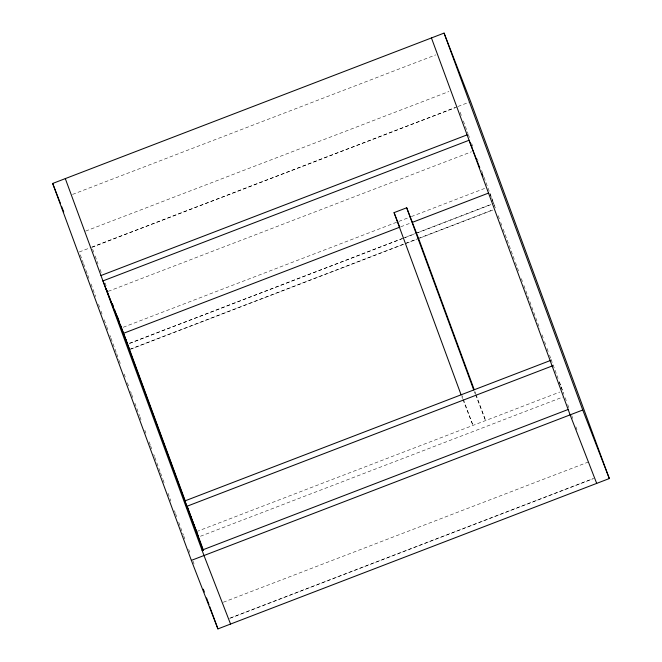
<?xml version="1.0" encoding="UTF-8"?>
<svg xmlns="http://www.w3.org/2000/svg" width="662" height="662" viewBox="0 0 662 662"><rect width="100%" height="100%" fill="white"/><g stroke="black" fill="none" stroke-linecap="round" stroke-linejoin="round"><path stroke-width="0.5" stroke-dasharray="3.31 2.48" d="M72.547 194.421L435.795 54.88M85.655 231.088L448.902 91.538M79.25 251.982L90.818 247.538M91.778 247.166L457.144 106.805M458.013 106.474L470.641 101.617M91.927 247.274L455.183 107.724M108.204 291.346L471.452 151.797M123.24 327.268L397.845 221.778M398.814 221.406L410.374 216.962M411.334 216.59L484.567 188.463M400.791 226.793L410.423 223.086M129.462 343.313L402.14 238.56M403.1 238.188L414.669 233.744M415.628 233.372L490.782 204.5M129.52 343.454L404.126 237.964M405.086 237.592L416.646 233.148M417.614 232.776L491.808 204.277M129.512 349.437L416.754 239.09M417.614 238.759L492.768 209.887M130.538 349.213L418.632 238.535M419.592 238.163L492.818 210.036M196.54 531.611L559.795 392.061M200.454 536.253L562.741 397.076M223.317 602.255L588.493 461.968M230.5 617.927L593.748 478.378M229.59 618.44L592.846 478.891M492.197 199.585L492.933 201.488M489.806 193.685L490.914 196.548M492.338 200.214L495.342 207.967M559.349 382.346L560.457 385.21M560.954 386.774L563.18 392.508M474.464 391.871L475.2 393.791M475.573 394.742L485.585 420.569L475.961 394.403M461.836 396.72L462.572 398.64M462.945 399.591L472.966 425.418L461.911 395.38M460.156 112.283L461.993 117.273M463.359 121.005L467.993 133.6M468.357 134.568L469.424 137.481M471.625 143.447L472.693 146.352M477.327 158.954L478.038 160.891M481.547 170.424L482.615 173.328M484.038 177.201L491.171 196.581M491.527 197.549L495.325 207.876M498.205 215.704L499.371 218.865M500.704 222.482L501.771 225.386M503.194 229.259L514.242 259.281M515.408 262.475L519.231 272.843M521.366 278.652L522.434 281.557M523.865 285.43L527.424 295.111M527.779 296.079L539.894 329.014M542.037 334.823L543.221 338.05M544.528 341.6L545.596 344.505M547.019 348.377L548.922 353.549M549.518 355.155L550.585 358.068M551.065 359.367L558.066 378.399M559.258 381.651L563.9 394.246M565.191 397.771L566.267 400.675M567.69 404.548L569.601 409.753M571.736 415.562L572.812 418.475M575.882 426.824L576.95 429.729M474.894 391.499L475.606 393.435M92.647 249.21L93.714 252.123M95.138 255.995L97.993 263.749M100.078 269.417L101.559 273.439M105.068 282.98L106.135 285.885M80.317 254.887L83.172 262.64M83.528 263.608L85.663 269.417M86.019 270.386L87.45 274.267M87.806 275.235L89.585 280.076M91.017 283.957L95.651 296.551M98.497 304.305L99.573 307.209M100.996 311.082L102.064 313.995M104.207 319.804L106.342 325.621M106.698 326.589L108.129 330.462M109.909 335.311L110.62 337.248M110.976 338.216L116.322 352.747M116.686 353.715L118.821 359.532M119.177 360.5L120.244 363.405M124.166 374.063L125.234 376.976M127.377 382.785L128.8 386.666M130.588 391.507L131.299 393.443M131.655 394.411L133.434 399.26M134.866 403.133L139.5 415.728M139.856 416.704L141.279 420.577M144.846 430.267L145.913 433.171M149.124 441.893L150.191 444.798M150.547 445.766L151.979 449.647M153.758 454.488L154.469 456.424M154.825 457.392L160.179 471.932M160.535 472.9L162.67 478.717M163.026 479.685L164.093 482.59M168.016 493.248L170.87 501.002M174.437 510.692L175.149 512.628M175.504 513.596L177.284 518.437M178.715 522.318L183.349 534.913M183.705 535.881L185.128 539.753M188.695 549.443L189.762 552.356M192.973 561.07L194.04 563.983"/><path stroke-width="0.99" d="M52.679 183.457L444.07 33.1L470.641 101.617L609.321 478.543L217.93 628.9L191.359 560.383L52.679 183.457L60.432 203.441M100.963 275.533L467.107 134.874M461.091 394.809L394.064 212.634L406.691 207.785L418.558 238.394M399.831 227.157L123.297 333.391L203.11 550.329M412.352 222.349L488.473 193.105M198.153 536.038L184.673 501.002L550.817 360.343M186.659 506.389L552.795 365.73M202.001 550.147L568.145 409.488M191.359 560.383L582.75 410.018L444.07 33.1M582.75 410.018L609.321 478.543M476.466 159.294L469.085 140.261L102.949 280.911L129.57 349.577M477.203 161.197L479.793 167.858M482.002 173.568L483.111 176.423M596.694 483.392L570.123 414.867L431.442 37.949M394.064 212.634L399.633 226.983M106.135 288.855L127.592 344.199M184.673 501.002L196.175 530.651M230.558 624.051L203.987 555.526L65.306 178.608M61.533 206.296L63.751 212.005M418.914 239.363L474.182 389.562M406.691 207.785L473.719 389.959M117.182 315.923L118.97 320.772M120.393 324.645L185.633 501.962M187.296 506.471L203.457 550.412M112.399 303.775L113.467 306.688M114.543 309.593L121.311 328.013M106.177 288.814L107.244 291.719M203.308 589.172L204.384 592.076M206.519 597.894L209.018 604.679M209.73 606.615L217.93 628.9"/></g></svg>
